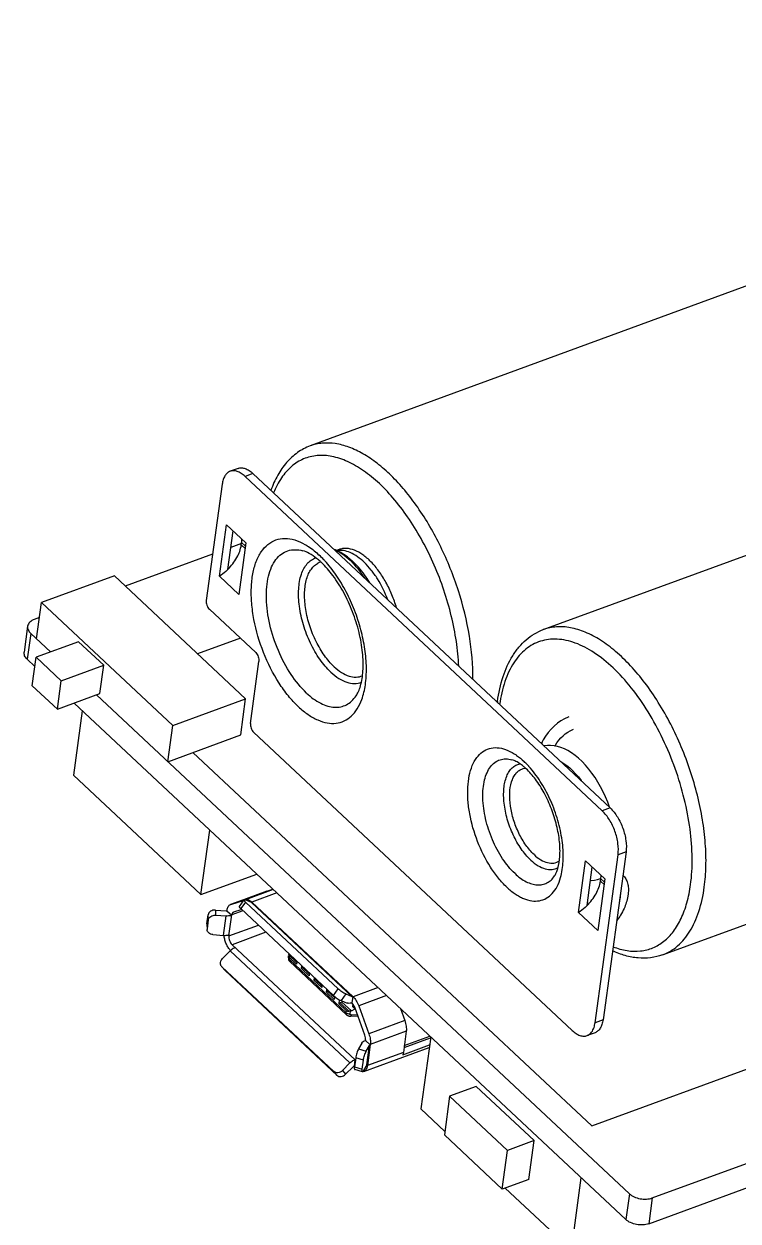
# Model space of a CAD drawing. Extents: x 0 to 297, y 0 to 210.
# Drawn here: x 214.77 to 229.93, y 12.75 to 38.14 of the extents above; entities that cross this region are included whole.
import ezdxf

# ---------------------------------------------------------------- set-up
doc = ezdxf.new("R2010")
doc.units = 0
doc.header["$LTSCALE"] = 16.335
doc.layers.get('0').update_dxf_attribs({"linetype": 'CONTINUOUS'})
doc.layers.add('02___PRT_ALL_AXES', color=7, linetype='CONTINUOUS')

msp = doc.modelspace()

# ---------------------------------------------------------------- linework, layer by layer
at = {"color": 7, "linetype": 'CONTINUOUS'}
for p, q in [((219.314, 28.715), (219.145, 28.653)), ((219.63, 28.605), (219.462, 28.544)), ((227.045, 21.448), (219.462, 28.544)), ((219.63, 28.605), (227.213, 21.51)), ((218.977, 28.379), (218.638, 25.913)), ((218.917, 26.425), (219.067, 27.521)), ((219.067, 27.521), (219.477, 27.138)), ((219.097, 26.572), (219.209, 27.388)), ((219.386, 27.123), (219.161, 27.04)), ((219.477, 27.138), (219.327, 26.042)), ((219.382, 27.092), (219.389, 27.143)), ((219.461, 27.019), (219.382, 27.092)), ((219.389, 27.143), (219.468, 27.07)), ((218.774, 26.898), (216.919, 26.218)), ((216.688, 26.435), (215.141, 25.867)), ((219.475, 23.827), (216.688, 26.435)), ((219.327, 26.042), (218.917, 26.425)), ((215.036, 25.1), (215.141, 25.867)), ((215.141, 25.867), (217.928, 23.259)), ((218.705, 25.727), (219.689, 24.806)), ((215.098, 25.55), (214.989, 25.51)), ((214.847, 25.366), (214.772, 24.818)), ((214.913, 25.215), (214.838, 24.667)), ((214.913, 25.215), (215.336, 24.82)), ((215.929, 25.037), (215.029, 24.707)), ((216.462, 24.539), (215.929, 25.037)), ((214.838, 24.667), (215.003, 24.513)), ((214.947, 24.104), (215.029, 24.707)), ((215.029, 24.707), (215.562, 24.209)), ((215.562, 24.209), (216.462, 24.539)), ((216.379, 23.936), (216.462, 24.539)), ((219.576, 23.304), (219.756, 24.62)), ((215.479, 23.606), (215.562, 24.209)), ((214.947, 24.104), (215.479, 23.606)), ((215.479, 23.606), (216.379, 23.936)), ((216.308, 23.91), (227.62, 13.326)), ((215.833, 23.736), (227.545, 12.778)), ((217.928, 23.259), (219.475, 23.827)), ((219.37, 23.059), (219.475, 23.827)), ((216.006, 23.574), (215.818, 22.204)), ((217.823, 22.492), (217.928, 23.259)), ((219.643, 23.118), (226.406, 16.79)), ((217.823, 22.492), (219.37, 23.059)), ((225.77, 22.916), (225.751, 22.878)), ((215.818, 22.204), (218.523, 19.673)), ((227.213, 21.51), (227.045, 21.448)), ((218.523, 19.673), (218.711, 21.043)), ((227.548, 20.579), (227.06, 17.016)), ((227.548, 20.579), (227.379, 20.517)), ((226.541, 19.292), (226.691, 20.388)), ((226.691, 20.388), (227.101, 20.004)), ((226.891, 16.954), (227.379, 20.517)), ((218.523, 19.673), (219.71, 20.108)), ((226.721, 19.438), (226.833, 20.255)), ((227.101, 20.004), (226.951, 18.908)), ((226.965, 20.001), (227.004, 20.017)), ((227.004, 20.017), (227.015, 20.024)), ((227.006, 19.959), (227.013, 20.009)), ((227.085, 19.885), (227.006, 19.959)), ((227.013, 20.009), (227.092, 19.936)), ((219.918, 19.741), (219.155, 19.462)), ((219.921, 19.742), (219.158, 19.463)), ((219.435, 19.563), (219.336, 19.423)), ((219.462, 19.561), (219.469, 19.564)), ((219.599, 19.506), (219.468, 19.559)), ((220.06, 19.781), (219.469, 19.564)), ((220.138, 19.708), (219.608, 19.513)), ((219.921, 19.742), (219.918, 19.741)), ((219.921, 19.742), (220.055, 19.786)), ((227.416, 19.575), (227.411, 19.58)), ((227.423, 19.626), (227.416, 19.575)), ((227.418, 19.63), (227.423, 19.626)), ((227.592, 19.688), (227.585, 19.637)), ((218.833, 19.344), (218.836, 19.236)), ((218.833, 19.344), (219.058, 19.327)), ((219.078, 19.329), (219.079, 19.338)), ((219.078, 19.329), (219.18, 19.234)), ((219.155, 19.462), (219.158, 19.463)), ((219.158, 19.463), (219.426, 19.55)), ((219.418, 19.329), (219.182, 19.243)), ((219.391, 19.354), (219.217, 19.298)), ((219.469, 19.515), (219.369, 19.375)), ((221.337, 17.534), (219.369, 19.375)), ((219.469, 19.515), (221.436, 17.674)), ((221.731, 17.512), (219.599, 19.506)), ((219.608, 19.513), (221.754, 17.505)), ((218.653, 19.053), (218.679, 19.245)), ((218.653, 19.053), (218.656, 18.945)), ((218.682, 19.137), (218.656, 18.945)), ((218.682, 19.137), (218.679, 19.245)), ((218.836, 19.236), (219.061, 19.219)), ((219.004, 18.808), (219.061, 19.219)), ((219.12, 18.795), (219.182, 19.243)), ((219.217, 19.298), (219.215, 19.297)), ((226.951, 18.908), (226.541, 19.292)), ((218.652, 19.039), (218.655, 18.945)), ((218.78, 18.825), (219.004, 18.808)), ((219.12, 18.795), (219.744, 19.024)), ((219.906, 18.873), (219.187, 18.609)), ((219.187, 18.609), (221.803, 16.161)), ((219.147, 18.477), (218.986, 18.317)), ((221.688, 16.1), (219.147, 18.477)), ((220.382, 18.333), (220.387, 18.374)), ((220.39, 18.394), (220.562, 18.233)), ((220.4, 18.344), (220.395, 18.303)), ((220.395, 18.303), (221.61, 17.166)), ((220.557, 18.198), (220.4, 18.344)), ((218.969, 18.141), (218.963, 18.148)), ((218.969, 18.141), (221.346, 15.917)), ((219.032, 18.069), (218.969, 18.141)), ((218.969, 18.141), (219.038, 18.063)), ((219.032, 18.069), (219.038, 18.063)), ((221.416, 15.838), (219.038, 18.063)), ((220.402, 18.263), (220.406, 18.259)), ((221.625, 17.118), (220.405, 18.259)), ((220.565, 18.256), (220.557, 18.198)), ((220.66, 18.102), (220.668, 18.16)), ((220.679, 18.124), (220.66, 18.102)), ((220.824, 17.948), (220.66, 18.102)), ((220.698, 18.131), (220.679, 18.124)), ((220.679, 18.124), (220.828, 17.984)), ((220.832, 18.007), (220.824, 17.948)), ((220.926, 17.852), (220.934, 17.911)), ((220.945, 17.875), (220.926, 17.852)), ((221.09, 17.699), (220.926, 17.852)), ((220.964, 17.882), (220.945, 17.875)), ((220.945, 17.875), (221.095, 17.735)), ((221.098, 17.757), (221.09, 17.699)), ((221.192, 17.603), (221.2, 17.661)), ((221.212, 17.626), (221.192, 17.603)), ((221.356, 17.45), (221.192, 17.603)), ((221.231, 17.633), (221.212, 17.626)), ((221.212, 17.626), (221.361, 17.486)), ((221.337, 17.534), (221.436, 17.674)), ((221.599, 17.565), (221.5, 17.424)), ((221.599, 17.565), (221.731, 17.512)), ((222.284, 17.7), (221.754, 17.505)), ((222.466, 17.53), (221.874, 17.313)), ((221.365, 17.51), (221.356, 17.45)), ((221.459, 17.354), (221.47, 17.438)), ((221.478, 17.376), (221.459, 17.354)), ((221.616, 17.207), (221.459, 17.354)), ((221.517, 17.391), (221.478, 17.376)), ((221.478, 17.376), (221.664, 17.202)), ((221.5, 17.424), (221.631, 17.371)), ((221.537, 17.409), (221.517, 17.391)), ((221.517, 17.391), (221.718, 17.203)), ((221.75, 17.345), (221.72, 17.373)), ((221.747, 17.512), (221.728, 17.375)), ((221.728, 17.375), (221.736, 17.368)), ((221.75, 17.352), (221.743, 17.295)), ((221.743, 17.295), (221.768, 17.271)), ((221.768, 17.271), (221.774, 17.316)), ((222.004, 16.689), (221.789, 17.283)), ((221.874, 17.313), (222.09, 16.72)), ((221.61, 17.166), (221.616, 17.207)), ((221.691, 17.201), (221.683, 17.143)), ((221.718, 17.203), (221.691, 17.201)), ((221.704, 17.092), (221.854, 17.103)), ((221.716, 17.119), (221.845, 17.128)), ((221.718, 17.203), (221.802, 17.248)), ((222.76, 17.254), (222.853, 16.999)), ((222.853, 16.999), (222.09, 16.72)), ((222.884, 16.773), (222.121, 16.493)), ((222.884, 16.773), (222.822, 16.325)), ((227.06, 17.016), (226.891, 16.954)), ((221.942, 16.523), (221.87, 16.397)), ((222.018, 16.589), (222.017, 16.58)), ((222.017, 16.58), (222.119, 16.484)), ((222.836, 16.426), (223.399, 16.632)), ((222.842, 16.468), (223.387, 16.668)), ((223.402, 16.654), (223.192, 15.126)), ((226.891, 16.743), (226.722, 16.681)), ((221.87, 16.397), (222.035, 16.349)), ((221.983, 15.922), (223.371, 16.431)), ((222.035, 16.349), (222.107, 16.474)), ((222.05, 16.063), (222.107, 16.474)), ((222.121, 16.493), (222.059, 16.045)), ((222.822, 16.325), (222.059, 16.045)), ((222.81, 16.275), (223.378, 16.483)), ((221.527, 15.939), (221.688, 16.1)), ((221.758, 16.021), (221.597, 15.86)), ((221.794, 16.17), (221.775, 16.033)), ((221.785, 16.024), (221.775, 16.033)), ((221.81, 16.21), (221.784, 16.018)), ((221.784, 16.018), (221.949, 15.969)), ((221.975, 16.161), (221.81, 16.21)), ((221.949, 15.969), (221.975, 16.161)), ((222.05, 16.063), (221.978, 15.938)), ((221.416, 15.838), (221.346, 15.917)), ((221.527, 15.939), (221.597, 15.86)), ((221.954, 15.913), (221.789, 15.962)), ((224.368, 15.603), (223.805, 15.396)), ((225.597, 14.452), (224.368, 15.603)), ((223.805, 15.396), (223.692, 14.574)), ((225.035, 14.246), (223.805, 15.396)), ((223.192, 15.126), (223.702, 14.648)), ((228.106, 13.237), (232.521, 14.857)), ((223.692, 14.574), (224.922, 13.424)), ((224.922, 13.424), (225.035, 14.246)), ((225.597, 14.452), (225.035, 14.246)), ((225.484, 13.63), (225.597, 14.452)), ((228.031, 12.689), (232.446, 14.309)), ((225.484, 13.63), (224.922, 13.424)), ((226.389, 12.134), (226.599, 13.663)), ((224.986, 13.447), (226.389, 12.134)), ((227.62, 13.326), (227.545, 12.778)), ((228.106, 13.237), (228.031, 12.689))]:
    msp.add_line(p, q, dxfattribs=at)
at = {"color": 5, "linetype": 'CONTINUOUS'}
for p, q in [((226.82, 14.767), (256.067, 25.495)), ((219.362, 25.112), (218.456, 24.78)), ((218.355, 22.687), (226.82, 14.767))]:
    msp.add_line(p, q, dxfattribs=at)
at = {"color": 7, "linetype": 'CONTINUOUS'}
for points in [[(226.336, 23.443), (226.318, 23.436), (226.239, 23.401), (226.163, 23.358), (226.091, 23.307), (226.022, 23.249), (225.958, 23.185), (225.897, 23.114), (225.842, 23.037), (225.791, 22.954), (225.77, 22.916)], [(226.039, 22.828), (226.041, 22.831), (226.08, 22.892), (226.121, 22.948), (226.165, 22.999), (226.211, 23.044), (226.26, 23.085), (226.311, 23.12), (226.364, 23.15), (226.419, 23.175), (226.432, 23.18)], [(227.2, 21.526), (227.159, 21.636), (227.114, 21.745), (227.064, 21.852), (227.01, 21.956), (226.952, 22.057), (226.89, 22.155), (226.826, 22.248), (226.758, 22.336), (226.687, 22.419), (226.614, 22.495), (226.54, 22.565), (226.466, 22.626), (226.391, 22.68), (226.316, 22.727), (226.241, 22.765), (226.167, 22.795), (226.093, 22.818), (226.02, 22.832), (225.948, 22.839), (225.879, 22.837), (225.812, 22.827), (225.807, 22.826)], [(226.161, 22.495), (226.17, 22.49), (226.231, 22.454), (226.292, 22.41), (226.353, 22.359), (226.415, 22.302), (226.476, 22.238), (226.536, 22.168), (226.594, 22.093), (226.602, 22.082)], [(226.795, 19.975), (226.808, 19.974), (226.876, 19.979), (226.942, 19.993), (226.965, 20.001)], [(220.382, 18.333), (220.381, 18.324), (220.381, 18.314), (220.382, 18.304), (220.384, 18.295), (220.387, 18.286), (220.391, 18.278), (220.396, 18.27), (220.402, 18.263)], [(221.625, 17.118), (221.627, 17.116), (221.636, 17.11), (221.646, 17.104), (221.657, 17.099), (221.668, 17.095), (221.68, 17.093), (221.693, 17.092), (221.704, 17.092)]]:
    msp.add_lwpolyline(points, dxfattribs=at)
for centre, radius, start, end in [((221.168, 26.395), 0.347, 106.1826, 119.361), ((219.519, 25.256), 2.218, 43.2423, 46.8385), ((219.405, 25.148), 2.376, 42.5417, 43.2608), ((220.754, 25.672), 1.46, 49.526, 52.0613), ((220.564, 25.566), 1.647, 44.7502, 46.8882), ((220.682, 25.588), 1.57, 46.8869, 49.524), ((220.468, 25.471), 1.782, 42.7256, 44.7523), ((228.307, 23.293), 3.519, 172.1942, 172.515), ((224.723, 21.617), 1.011, 51.6839, 54.2859), ((224.007, 21.042), 2.003, 42.3362, 42.5613), ((222.988, 20.353), 3.239, 22.8734, 24.5463), ((219.495, 19.482), 0.0853, 100.7955, 107.9781), ((219.605, 19.52), 0.0148, 248.0275, 254.2023), ((218.739, 19.041), 0.0871, 172.2035, 181.5857), ((218.742, 18.933), 0.0871, 172.2035, 181.5858), ((219.03, 19.143), 0.336, 265.7135, 267.7478), ((219.047, 19.032), 0.223, 286.9782, 290.118), ((219.428, 18.745), 0.377, 220.4532, 223.5088), ((219.393, 18.231), 0.348, 133.1012, 134.9319), ((219.031, 18.207), 0.0905, 214.3383, 221.2842), ((221.656, 17.572), 0.209, 286.6797, 290.1672), ((221.794, 15.985), 0.051, 122.161, 124.8561)]:
    msp.add_arc(centre, radius, start, end, dxfattribs=at)
for centre, major_axis, ratio, start_param, end_param in [((220.464, 18.42), (0.062, 0.077), 0.56693, 2.303941, 3.09934), ((221.679, 17.283), (0.062, 0.077), 0.56693, -3.183846, -2.388447), ((221.829, 17.328), (0.0644, 0.0539), 0.665981, -3.06006, -2.528066)]:
    msp.add_ellipse(centre, major_axis=major_axis, ratio=ratio, start_param=start_param, end_param=end_param, dxfattribs=at)
for points, knots in [([(224.297, 24.239), (224.3, 24.546), (224.243, 25.184), (224.01, 26.132), (223.641, 27.052), (223.235, 27.756), (222.862, 28.247), (222.575, 28.561), (222.278, 28.822), (221.978, 29.027), (221.679, 29.17), (221.386, 29.249), (221.104, 29.261), (220.926, 29.222), (220.844, 29.191)], [0, 0, 0, 0, 0.137762, 0.285806, 0.436241, 0.580845, 0.64865, 0.712376, 0.771456, 0.825578, 0.874764, 0.919474, 0.960702, 1, 1, 1, 1]), ([(220.844, 29.191), (220.749, 29.156), (220.565, 29.059), (220.331, 28.844), (220.142, 28.569), (220.05, 28.36), (220.01, 28.25)], [0, 0, 0, 0, 0.234151, 0.474792, 0.728338, 1, 1, 1, 1]), ([(223.998, 24.518), (223.99, 24.694), (223.954, 25.052), (223.847, 25.591), (223.69, 26.132), (223.486, 26.662), (223.241, 27.165), (222.962, 27.628), (222.656, 28.04), (222.33, 28.389), (221.994, 28.667), (221.654, 28.866), (221.32, 28.98), (220.997, 29.003), (220.697, 28.93), (220.434, 28.763), (220.218, 28.511), (220.114, 28.306), (220.069, 28.195)], [0, 0, 0, 0, 0.074409, 0.152356, 0.232368, 0.312878, 0.392291, 0.469067, 0.541805, 0.609333, 0.670821, 0.725932, 0.775016, 0.819337, 0.861177, 0.903496, 0.949116, 1, 1, 1, 1]), ([(219.314, 28.715), (219.337, 28.723), (219.389, 28.731), (219.47, 28.714), (219.553, 28.671), (219.605, 28.629), (219.63, 28.605)], [0, 0, 0, 0, 0.208487, 0.43731, 0.699778, 1, 1, 1, 1]), ([(219.145, 28.653), (219.123, 28.645), (219.08, 28.618), (219.03, 28.556), (218.994, 28.474), (218.981, 28.412), (218.977, 28.379)], [0, 0, 0, 0, 0.210136, 0.439598, 0.701422, 1, 1, 1, 1]), ([(219.462, 28.544), (219.436, 28.567), (219.384, 28.609), (219.302, 28.652), (219.22, 28.669), (219.168, 28.661), (219.145, 28.653)], [0, 0, 0, 0, 0.300222, 0.56269, 0.791513, 1, 1, 1, 1]), ([(219.389, 27.143), (219.39, 27.149), (219.393, 27.173), (219.394, 27.198), (219.394, 27.216)], [0, 0, 0, 0, 0.256603, 1, 1, 1, 1]), ([(220.596, 23.659), (220.52, 23.73), (220.373, 23.89), (220.105, 24.263), (219.834, 24.801), (219.662, 25.382), (219.598, 25.848), (219.589, 26.174), (219.619, 26.471), (219.687, 26.73), (219.793, 26.945), (219.936, 27.107), (220.112, 27.208), (220.313, 27.24), (220.527, 27.203), (220.664, 27.141), (220.733, 27.102)], [0, 0, 0, 0, 0.067402, 0.140368, 0.296759, 0.455224, 0.530656, 0.601271, 0.665798, 0.723483, 0.774341, 0.819465, 0.861273, 0.90321, 0.948679, 1, 1, 1, 1]), ([(219.097, 26.572), (219.172, 26.647), (219.296, 26.807), (219.369, 26.999), (219.382, 27.092)], [0, 0, 0, 0, 0.52988, 1, 1, 1, 1]), ([(220.769, 23.948), (220.644, 24.065), (220.414, 24.35), (220.153, 24.846), (219.974, 25.391), (219.909, 25.853), (219.918, 26.197), (219.953, 26.424), (220.017, 26.62), (220.108, 26.78), (220.226, 26.901), (220.368, 26.975), (220.527, 26.999), (220.635, 26.982), (220.688, 26.967)], [0, 0, 0, 0, 0.137699, 0.291207, 0.448477, 0.596652, 0.663901, 0.725186, 0.780073, 0.82882, 0.872626, 0.913759, 0.955245, 1, 1, 1, 1]), ([(220.982, 26.805), (220.932, 26.844), (220.839, 26.908), (220.735, 26.954), (220.688, 26.967)], [0, 0, 0, 0, 0.56467, 1, 1, 1, 1]), ([(220.733, 27.102), (220.759, 27.087), (220.867, 27.021), (220.966, 26.94), (221.036, 26.874)], [0, 0, 0, 0, 0.235085, 1, 1, 1, 1]), ([(221.652, 26.824), (221.628, 26.842), (221.535, 26.91), (221.431, 26.966), (221.351, 26.996)], [0, 0, 0, 0, 0.257054, 1, 1, 1, 1]), ([(221.353, 26.994), (221.412, 26.97), (221.531, 26.904), (221.637, 26.817), (221.69, 26.768)], [0, 0, 0, 0, 0.470011, 1, 1, 1, 1]), ([(222.494, 25.927), (222.434, 26.08), (222.327, 26.3), (222.146, 26.557), (222.004, 26.717), (221.855, 26.842), (221.705, 26.93), (221.557, 26.977), (221.459, 26.978), (221.414, 26.97)], [0, 0, 0, 0, 0.309935, 0.455141, 0.589641, 0.711323, 0.819296, 0.914434, 1, 1, 1, 1]), ([(221.284, 24.392), (221.196, 24.474), (221.034, 24.669), (220.839, 25.009), (220.692, 25.388), (220.606, 25.776), (220.587, 26.14), (220.631, 26.415), (220.707, 26.592), (220.777, 26.696), (220.863, 26.774), (220.93, 26.808), (220.964, 26.819)], [0, 0, 0, 0, 0.13075, 0.275888, 0.426874, 0.57419, 0.708921, 0.824469, 0.874373, 0.919399, 0.960671, 1, 1, 1, 1]), ([(221.353, 24.508), (221.277, 24.579), (221.134, 24.748), (220.961, 25.042), (220.828, 25.372), (220.744, 25.712), (220.716, 26.037), (220.742, 26.286), (220.796, 26.455), (220.849, 26.558), (220.916, 26.641), (220.97, 26.682), (220.998, 26.697)], [0, 0, 0, 0, 0.128183, 0.27021, 0.418501, 0.564513, 0.700043, 0.818595, 0.870509, 0.917516, 0.960264, 1, 1, 1, 1]), ([(221.078, 26.722), (221.07, 26.729), (221.039, 26.758), (221.007, 26.785), (220.982, 26.805)], [0, 0, 0, 0, 0.258973, 1, 1, 1, 1]), ([(221.818, 23.887), (221.837, 23.916), (221.874, 23.985), (221.936, 24.159), (221.977, 24.439), (221.965, 24.822), (221.889, 25.244), (221.754, 25.672), (221.568, 26.078), (221.345, 26.433), (221.17, 26.636), (221.078, 26.722)], [0, 0, 0, 0, 0.033788, 0.075226, 0.179288, 0.305527, 0.446403, 0.594141, 0.740869, 0.878735, 1, 1, 1, 1]), ([(221.939, 23.812), (221.976, 23.912), (222.027, 24.135), (222.047, 24.495), (222.013, 24.888), (221.927, 25.297), (221.794, 25.706), (221.618, 26.095), (221.407, 26.448), (221.242, 26.659), (221.155, 26.754)], [0, 0, 0, 0, 0.100748, 0.214978, 0.340479, 0.473814, 0.610826, 0.747052, 0.878093, 1, 1, 1, 1]), ([(222.112, 26.283), (222.087, 26.326), (221.983, 26.488), (221.859, 26.638), (221.755, 26.735)], [0, 0, 0, 0, 0.260721, 1, 1, 1, 1]), ([(222.005, 26.384), (221.987, 26.411), (221.917, 26.514), (221.84, 26.612), (221.777, 26.68)], [0, 0, 0, 0, 0.259757, 1, 1, 1, 1]), ([(219.097, 26.572), (219.083, 26.558), (219.027, 26.504), (218.965, 26.457), (218.917, 26.425)], [0, 0, 0, 0, 0.254125, 1, 1, 1, 1]), ([(218.638, 25.913), (218.636, 25.897), (218.637, 25.863), (218.65, 25.812), (218.673, 25.765), (218.694, 25.738), (218.705, 25.727)], [0, 0, 0, 0, 0.234458, 0.498208, 0.762925, 1, 1, 1, 1]), ([(214.989, 25.51), (214.953, 25.497), (214.889, 25.463), (214.852, 25.397), (214.847, 25.366)], [0, 0, 0, 0, 0.549404, 1, 1, 1, 1]), ([(214.847, 25.366), (214.844, 25.34), (214.854, 25.281), (214.891, 25.236), (214.913, 25.215)], [0, 0, 0, 0, 0.461632, 1, 1, 1, 1]), ([(224.821, 23.771), (224.845, 23.949), (224.918, 24.286), (225.088, 24.672), (225.27, 24.925), (225.424, 25.083), (225.598, 25.209), (225.727, 25.27), (225.792, 25.294)], [0, 0, 0, 0, 0.285267, 0.54189, 0.661539, 0.77685, 0.889066, 1, 1, 1, 1]), ([(229.21, 19.83), (229.23, 19.978), (229.253, 20.288), (229.238, 20.767), (229.177, 21.27), (229.032, 21.962), (228.749, 22.81), (228.345, 23.6), (227.961, 24.161), (227.658, 24.525), (227.343, 24.831), (227.02, 25.073), (226.697, 25.246), (226.38, 25.345), (226.074, 25.367), (225.881, 25.326), (225.792, 25.294)], [0, 0, 0, 0, 0.062168, 0.128945, 0.199494, 0.272828, 0.423176, 0.570605, 0.640409, 0.706235, 0.767313, 0.82315, 0.873624, 0.91912, 0.96067, 1, 1, 1, 1]), ([(228.918, 19.883), (228.944, 20.07), (228.964, 20.465), (228.917, 21.076), (228.794, 21.713), (228.6, 22.353), (228.343, 22.972), (228.032, 23.547), (227.679, 24.056), (227.296, 24.481), (226.897, 24.806), (226.494, 25.02), (226.156, 25.099), (225.904, 25.091), (225.729, 25.052), (225.566, 24.982), (225.361, 24.843), (225.19, 24.643), (225.058, 24.402), (224.942, 24.112), (224.888, 23.873), (224.864, 23.708)], [0, 0, 0, 0, 0.06699, 0.1401, 0.217642, 0.297573, 0.377678, 0.455734, 0.52966, 0.597697, 0.658616, 0.712002, 0.758651, 0.78022, 0.80115, 0.821967, 0.843208, 0.888696, 0.913774, 0.94065, 1, 1, 1, 1]), ([(214.838, 24.667), (214.816, 24.688), (214.779, 24.733), (214.769, 24.792), (214.772, 24.818)], [0, 0, 0, 0, 0.538368, 1, 1, 1, 1]), ([(219.689, 24.806), (219.701, 24.795), (219.722, 24.768), (219.744, 24.72), (219.757, 24.67), (219.758, 24.636), (219.756, 24.62)], [0, 0, 0, 0, 0.237075, 0.501792, 0.765542, 1, 1, 1, 1]), ([(221.284, 24.392), (221.336, 24.343), (221.442, 24.258), (221.613, 24.172), (221.78, 24.14), (221.886, 24.159), (221.933, 24.178)], [0, 0, 0, 0, 0.301225, 0.563334, 0.79147, 1, 1, 1, 1]), ([(221.353, 24.508), (221.402, 24.462), (221.5, 24.383), (221.659, 24.304), (221.815, 24.277), (221.913, 24.298), (221.955, 24.316)], [0, 0, 0, 0, 0.301858, 0.563771, 0.791344, 1, 1, 1, 1]), ([(220.769, 23.948), (220.859, 23.864), (221.001, 23.755), (221.21, 23.669), (221.355, 23.641), (221.492, 23.65), (221.619, 23.695), (221.731, 23.776), (221.791, 23.848), (221.818, 23.887)], [0, 0, 0, 0, 0.303723, 0.434767, 0.553715, 0.664214, 0.77154, 0.881684, 1, 1, 1, 1]), ([(220.596, 23.659), (220.66, 23.599), (220.788, 23.493), (220.994, 23.374), (221.196, 23.308), (221.391, 23.298), (221.571, 23.348), (221.727, 23.456), (221.854, 23.615), (221.914, 23.743), (221.939, 23.812)], [0, 0, 0, 0, 0.156858, 0.297076, 0.421672, 0.534153, 0.64078, 0.749495, 0.867611, 1, 1, 1, 1]), ([(219.576, 23.304), (219.574, 23.289), (219.575, 23.254), (219.588, 23.204), (219.61, 23.157), (219.631, 23.129), (219.643, 23.118)], [0, 0, 0, 0, 0.234458, 0.498208, 0.762925, 1, 1, 1, 1]), ([(225.77, 22.916), (225.764, 22.905), (225.761, 22.888), (225.762, 22.871), (225.763, 22.867)], [0, 0, 0, 0, 0.740947, 1, 1, 1, 1]), ([(225.019, 19.829), (224.955, 19.889), (224.831, 20.024), (224.607, 20.338), (224.38, 20.792), (224.239, 21.281), (224.189, 21.672), (224.185, 21.944), (224.214, 22.19), (224.276, 22.404), (224.369, 22.578), (224.494, 22.707), (224.646, 22.782), (224.818, 22.798), (225, 22.757), (225.115, 22.697), (225.173, 22.661)], [0, 0, 0, 0, 0.067549, 0.14073, 0.297543, 0.456036, 0.531214, 0.601359, 0.665207, 0.722064, 0.772069, 0.81654, 0.858173, 0.900599, 0.947172, 1, 1, 1, 1]), ([(225.173, 22.661), (225.191, 22.65), (225.266, 22.6), (225.335, 22.543), (225.385, 22.496)], [0, 0, 0, 0, 0.237669, 1, 1, 1, 1]), ([(225.192, 20.118), (225.092, 20.212), (224.909, 20.44), (224.699, 20.836), (224.557, 21.272), (224.504, 21.642), (224.511, 21.918), (224.54, 22.099), (224.591, 22.256), (224.664, 22.384), (224.758, 22.481), (224.872, 22.54), (224.999, 22.559), (225.085, 22.545), (225.128, 22.533)], [0, 0, 0, 0, 0.137699, 0.291207, 0.448477, 0.596653, 0.663901, 0.725187, 0.780073, 0.82882, 0.872625, 0.913759, 0.955245, 1, 1, 1, 1]), ([(225.525, 20.406), (225.45, 20.476), (225.31, 20.646), (225.144, 20.94), (225.021, 21.268), (224.953, 21.601), (224.944, 21.91), (224.99, 22.14), (225.063, 22.284), (225.129, 22.365), (225.208, 22.422), (225.268, 22.442), (225.299, 22.448)], [0, 0, 0, 0, 0.13241, 0.27955, 0.432202, 0.580173, 0.714088, 0.827389, 0.875936, 0.91977, 0.960394, 1, 1, 1, 1]), ([(225.314, 22.437), (225.281, 22.461), (225.222, 22.498), (225.157, 22.525), (225.128, 22.533)], [0, 0, 0, 0, 0.56946, 1, 1, 1, 1]), ([(225.336, 22.337), (225.354, 22.345), (225.38, 22.352), (225.406, 22.356), (225.413, 22.356)], [0, 0, 0, 0, 0.747199, 1, 1, 1, 1]), ([(225.427, 22.344), (225.42, 22.35), (225.396, 22.373), (225.37, 22.394), (225.35, 22.41)], [0, 0, 0, 0, 0.26003, 1, 1, 1, 1]), ([(225.483, 22.397), (225.475, 22.406), (225.443, 22.44), (225.41, 22.473), (225.385, 22.496)], [0, 0, 0, 0, 0.255084, 1, 1, 1, 1]), ([(225.933, 21.699), (225.874, 21.829), (225.743, 22.072), (225.577, 22.293), (225.488, 22.391)], [0, 0, 0, 0, 0.519571, 1, 1, 1, 1]), ([(225.595, 20.521), (225.53, 20.582), (225.41, 20.726), (225.265, 20.976), (225.155, 21.256), (225.088, 21.543), (225.071, 21.815), (225.1, 22.021), (225.152, 22.156), (225.202, 22.237), (225.263, 22.299), (225.311, 22.327), (225.336, 22.337)], [0, 0, 0, 0, 0.129864, 0.273927, 0.423995, 0.570896, 0.70596, 0.822605, 0.873215, 0.91891, 0.960636, 1, 1, 1, 1]), ([(226.031, 20.07), (226.046, 20.091), (226.073, 20.142), (226.121, 20.278), (226.153, 20.5), (226.143, 20.807), (226.082, 21.149), (225.972, 21.496), (225.821, 21.825), (225.641, 22.112), (225.5, 22.275), (225.427, 22.344)], [0, 0, 0, 0, 0.03092, 0.070469, 0.173102, 0.299761, 0.441978, 0.59141, 0.739766, 0.878758, 1, 1, 1, 1]), ([(226.198, 20.769), (226.182, 20.912), (226.124, 21.199), (226.029, 21.475), (225.971, 21.612)], [0, 0, 0, 0, 0.491837, 1, 1, 1, 1]), ([(227.379, 20.517), (227.39, 20.596), (227.385, 20.767), (227.321, 21.02), (227.209, 21.256), (227.103, 21.393), (227.045, 21.448)], [0, 0, 0, 0, 0.234477, 0.498208, 0.762906, 1, 1, 1, 1]), ([(227.213, 21.51), (227.272, 21.455), (227.377, 21.318), (227.489, 21.082), (227.553, 20.829), (227.559, 20.657), (227.548, 20.579)], [0, 0, 0, 0, 0.237094, 0.501792, 0.765523, 1, 1, 1, 1]), ([(226.158, 20.033), (226.19, 20.143), (226.225, 20.391), (226.214, 20.639), (226.198, 20.769)], [0, 0, 0, 0, 0.466502, 1, 1, 1, 1]), ([(225.525, 20.406), (225.573, 20.361), (225.668, 20.285), (225.824, 20.212), (225.975, 20.194), (226.068, 20.223), (226.107, 20.245)], [0, 0, 0, 0, 0.303767, 0.56473, 0.79034, 1, 1, 1, 1]), ([(225.595, 20.521), (225.639, 20.48), (225.728, 20.409), (225.873, 20.344), (226.015, 20.332), (226.099, 20.365), (226.134, 20.389)], [0, 0, 0, 0, 0.304847, 0.564854, 0.789031, 1, 1, 1, 1]), ([(225.192, 20.118), (225.264, 20.051), (225.378, 19.964), (225.545, 19.895), (225.661, 19.873), (225.771, 19.88), (225.873, 19.916), (225.962, 19.98), (226.01, 20.038), (226.031, 20.07)], [0, 0, 0, 0, 0.303725, 0.434766, 0.553715, 0.664213, 0.771539, 0.881684, 1, 1, 1, 1]), ([(227.013, 20.009), (227.014, 20.016), (227.017, 20.04), (227.018, 20.064), (227.018, 20.082)], [0, 0, 0, 0, 0.256603, 1, 1, 1, 1]), ([(227.482, 20.084), (227.506, 20.062), (227.547, 20.01), (227.586, 19.914), (227.602, 19.804), (227.597, 19.727), (227.592, 19.688)], [0, 0, 0, 0, 0.224724, 0.461105, 0.717939, 1, 1, 1, 1]), ([(225.019, 19.829), (225.075, 19.777), (225.161, 19.707), (225.284, 19.631), (225.399, 19.575), (225.541, 19.533), (225.71, 19.533), (225.863, 19.589), (225.993, 19.696), (226.094, 19.848), (226.14, 19.968), (226.158, 20.033)], [0, 0, 0, 0, 0.155328, 0.226551, 0.293491, 0.415447, 0.525588, 0.631213, 0.741078, 0.862562, 1, 1, 1, 1]), ([(226.721, 19.438), (226.796, 19.513), (226.92, 19.674), (226.993, 19.866), (227.006, 19.959)], [0, 0, 0, 0, 0.52988, 1, 1, 1, 1]), ([(227.273, 18.567), (227.369, 18.53), (227.561, 18.474), (227.852, 18.463), (228.124, 18.53), (228.365, 18.675), (228.569, 18.892), (228.732, 19.172), (228.852, 19.508), (228.9, 19.754), (228.918, 19.883)], [0, 0, 0, 0, 0.124422, 0.238224, 0.346539, 0.455781, 0.57214, 0.700196, 0.842581, 1, 1, 1, 1]), ([(228.323, 18.393), (228.381, 18.415), (228.494, 18.469), (228.705, 18.622), (228.879, 18.838), (229.014, 19.095), (229.132, 19.404), (229.186, 19.656), (229.21, 19.83)], [0, 0, 0, 0, 0.104063, 0.210715, 0.439933, 0.566347, 0.701703, 1, 1, 1, 1]), ([(219.469, 19.515), (219.463, 19.521), (219.453, 19.53), (219.443, 19.543), (219.437, 19.551), (219.435, 19.557), (219.434, 19.561), (219.435, 19.563)], [0, 0, 0, 0, 0.3875, 0.686537, 0.799316, 0.88738, 1, 1, 1, 1]), ([(219.435, 19.563), (219.438, 19.566), (219.446, 19.566), (219.457, 19.563), (219.464, 19.561), (219.468, 19.559)], [0, 0, 0, 0, 0.326032, 0.61856, 1, 1, 1, 1]), ([(219.479, 19.566), (219.481, 19.567), (219.488, 19.568), (219.495, 19.568), (219.501, 19.568)], [0, 0, 0, 0, 0.245867, 1, 1, 1, 1]), ([(219.501, 19.568), (219.507, 19.567), (219.532, 19.564), (219.555, 19.553), (219.572, 19.542)], [0, 0, 0, 0, 0.227159, 1, 1, 1, 1]), ([(227.585, 19.637), (227.572, 19.547), (227.512, 19.359), (227.409, 19.193), (227.347, 19.111)], [0, 0, 0, 0, 0.47125, 1, 1, 1, 1]), ([(227.416, 19.575), (227.415, 19.569), (227.411, 19.542), (227.405, 19.516), (227.4, 19.496)], [0, 0, 0, 0, 0.243464, 1, 1, 1, 1]), ([(227.428, 19.701), (227.428, 19.695), (227.428, 19.67), (227.426, 19.645), (227.423, 19.626)], [0, 0, 0, 0, 0.243265, 1, 1, 1, 1]), ([(218.833, 19.344), (218.815, 19.345), (218.779, 19.342), (218.73, 19.322), (218.694, 19.289), (218.681, 19.259), (218.679, 19.245)], [0, 0, 0, 0, 0.273292, 0.536249, 0.778277, 1, 1, 1, 1]), ([(219.058, 19.327), (219.06, 19.327), (219.066, 19.327), (219.073, 19.328), (219.078, 19.329)], [0, 0, 0, 0, 0.263423, 1, 1, 1, 1]), ([(219.079, 19.338), (219.081, 19.353), (219.087, 19.381), (219.103, 19.418), (219.126, 19.446), (219.145, 19.458), (219.155, 19.462)], [0, 0, 0, 0, 0.29866, 0.560337, 0.789848, 1, 1, 1, 1]), ([(219.336, 19.423), (219.335, 19.421), (219.335, 19.416), (219.338, 19.411), (219.343, 19.402), (219.354, 19.39), (219.364, 19.38), (219.369, 19.375)], [0, 0, 0, 0, 0.11262, 0.200684, 0.313463, 0.6125, 1, 1, 1, 1]), ([(219.572, 19.542), (219.575, 19.54), (219.588, 19.531), (219.6, 19.522), (219.608, 19.513)], [0, 0, 0, 0, 0.238719, 1, 1, 1, 1]), ([(219.615, 19.507), (219.614, 19.506), (219.61, 19.505), (219.604, 19.504), (219.601, 19.505)], [0, 0, 0, 0, 0.279855, 1, 1, 1, 1]), ([(226.721, 19.438), (226.707, 19.424), (226.651, 19.371), (226.589, 19.323), (226.541, 19.292)], [0, 0, 0, 0, 0.254125, 1, 1, 1, 1]), ([(218.682, 19.137), (218.684, 19.151), (218.696, 19.181), (218.733, 19.214), (218.782, 19.234), (218.818, 19.237), (218.836, 19.236)], [0, 0, 0, 0, 0.221723, 0.463751, 0.726708, 1, 1, 1, 1]), ([(219.18, 19.234), (219.171, 19.23), (219.133, 19.219), (219.092, 19.217), (219.061, 19.219)], [0, 0, 0, 0, 0.234728, 1, 1, 1, 1]), ([(219.215, 19.297), (219.211, 19.296), (219.202, 19.29), (219.192, 19.278), (219.185, 19.262), (219.182, 19.249), (219.182, 19.243)], [0, 0, 0, 0, 0.210126, 0.439672, 0.701466, 1, 1, 1, 1]), ([(218.78, 18.825), (218.764, 18.826), (218.732, 18.833), (218.691, 18.856), (218.663, 18.89), (218.655, 18.917), (218.655, 18.931)], [0, 0, 0, 0, 0.276816, 0.537083, 0.776145, 1, 1, 1, 1]), ([(219.016, 18.807), (219.025, 18.807), (219.057, 18.807), (219.09, 18.812), (219.112, 18.819)], [0, 0, 0, 0, 0.260802, 1, 1, 1, 1]), ([(219.141, 18.501), (219.124, 18.521), (219.092, 18.566), (219.055, 18.642), (219.028, 18.724), (219.019, 18.78), (219.016, 18.807)], [0, 0, 0, 0, 0.237966, 0.493253, 0.752056, 1, 1, 1, 1]), ([(219.12, 18.795), (219.118, 18.779), (219.119, 18.745), (219.132, 18.695), (219.154, 18.647), (219.175, 18.62), (219.187, 18.609)], [0, 0, 0, 0, 0.23448, 0.498207, 0.762903, 1, 1, 1, 1]), ([(219.253, 18.547), (219.244, 18.544), (219.209, 18.529), (219.177, 18.505), (219.155, 18.485)], [0, 0, 0, 0, 0.234763, 1, 1, 1, 1]), ([(218.956, 18.156), (218.949, 18.167), (218.938, 18.194), (218.939, 18.237), (218.956, 18.28), (218.975, 18.306), (218.986, 18.317)], [0, 0, 0, 0, 0.225663, 0.466928, 0.726829, 1, 1, 1, 1]), ([(220.382, 18.333), (220.381, 18.328), (220.383, 18.316), (220.39, 18.307), (220.395, 18.303)], [0, 0, 0, 0, 0.472119, 1, 1, 1, 1]), ([(220.39, 18.394), (220.391, 18.397), (220.393, 18.401), (220.395, 18.404), (220.396, 18.405)], [0, 0, 0, 0, 0.740856, 1, 1, 1, 1]), ([(220.405, 18.259), (220.4, 18.264), (220.393, 18.279), (220.394, 18.295), (220.395, 18.303)], [0, 0, 0, 0, 0.442968, 1, 1, 1, 1]), ([(228.323, 18.393), (228.242, 18.364), (228.07, 18.322), (227.801, 18.319), (227.526, 18.371), (227.348, 18.438), (227.26, 18.478)], [0, 0, 0, 0, 0.238172, 0.480786, 0.733445, 1, 1, 1, 1]), ([(221.337, 17.534), (221.349, 17.522), (221.375, 17.5), (221.417, 17.47), (221.459, 17.444), (221.487, 17.429), (221.5, 17.424)], [0, 0, 0, 0, 0.249835, 0.52648, 0.789294, 1, 1, 1, 1]), ([(221.599, 17.565), (221.586, 17.57), (221.559, 17.584), (221.517, 17.61), (221.475, 17.641), (221.448, 17.663), (221.436, 17.674)], [0, 0, 0, 0, 0.210706, 0.47352, 0.750165, 1, 1, 1, 1]), ([(221.716, 17.371), (221.701, 17.367), (221.673, 17.362), (221.644, 17.366), (221.631, 17.371)], [0, 0, 0, 0, 0.537619, 1, 1, 1, 1]), ([(221.731, 17.512), (221.732, 17.511), (221.737, 17.51), (221.743, 17.511), (221.747, 17.512)], [0, 0, 0, 0, 0.221631, 1, 1, 1, 1]), ([(221.789, 17.283), (221.783, 17.3), (221.768, 17.33), (221.747, 17.357), (221.736, 17.368)], [0, 0, 0, 0, 0.527554, 1, 1, 1, 1]), ([(221.754, 17.505), (221.781, 17.481), (221.828, 17.42), (221.86, 17.351), (221.874, 17.313)], [0, 0, 0, 0, 0.47245, 1, 1, 1, 1]), ([(221.61, 17.166), (221.609, 17.157), (221.609, 17.139), (221.619, 17.124), (221.624, 17.119)], [0, 0, 0, 0, 0.524543, 1, 1, 1, 1]), ([(221.61, 17.166), (221.619, 17.158), (221.643, 17.145), (221.67, 17.142), (221.683, 17.143)], [0, 0, 0, 0, 0.47592, 1, 1, 1, 1]), ([(221.691, 17.201), (221.689, 17.201), (221.68, 17.2), (221.671, 17.201), (221.664, 17.202)], [0, 0, 0, 0, 0.246342, 1, 1, 1, 1]), ([(221.716, 17.119), (221.711, 17.118), (221.703, 17.119), (221.691, 17.124), (221.684, 17.133), (221.683, 17.14), (221.683, 17.143)], [0, 0, 0, 0, 0.291996, 0.550494, 0.778251, 1, 1, 1, 1]), ([(221.716, 17.119), (221.715, 17.115), (221.714, 17.109), (221.712, 17.1), (221.707, 17.092), (221.704, 17.092)], [0, 0, 0, 0, 0.346389, 0.640998, 1, 1, 1, 1]), ([(222.853, 16.999), (222.867, 16.961), (222.886, 16.886), (222.888, 16.808), (222.884, 16.773)], [0, 0, 0, 0, 0.529406, 1, 1, 1, 1]), ([(226.406, 16.79), (226.432, 16.766), (226.483, 16.724), (226.566, 16.682), (226.647, 16.665), (226.699, 16.672), (226.722, 16.681)], [0, 0, 0, 0, 0.300222, 0.56269, 0.791513, 1, 1, 1, 1]), ([(226.722, 16.681), (226.752, 16.692), (226.809, 16.732), (226.844, 16.792), (226.858, 16.826)], [0, 0, 0, 0, 0.464983, 1, 1, 1, 1]), ([(226.858, 16.826), (226.862, 16.835), (226.877, 16.877), (226.886, 16.921), (226.891, 16.954)], [0, 0, 0, 0, 0.234305, 1, 1, 1, 1]), ([(227.06, 17.016), (227.055, 16.983), (227.042, 16.921), (227.006, 16.839), (226.956, 16.777), (226.913, 16.751), (226.891, 16.743)], [0, 0, 0, 0, 0.298578, 0.560402, 0.789864, 1, 1, 1, 1]), ([(221.942, 16.523), (221.949, 16.536), (221.972, 16.559), (222.001, 16.574), (222.017, 16.58)], [0, 0, 0, 0, 0.461768, 1, 1, 1, 1]), ([(222.018, 16.589), (222.02, 16.604), (222.019, 16.639), (222.011, 16.672), (222.004, 16.689)], [0, 0, 0, 0, 0.470596, 1, 1, 1, 1]), ([(222.09, 16.72), (222.104, 16.681), (222.123, 16.606), (222.125, 16.528), (222.121, 16.493)], [0, 0, 0, 0, 0.529401, 1, 1, 1, 1]), ([(221.87, 16.397), (221.863, 16.385), (221.85, 16.356), (221.833, 16.31), (221.819, 16.26), (221.812, 16.226), (221.81, 16.21)], [0, 0, 0, 0, 0.214076, 0.477954, 0.753352, 1, 1, 1, 1]), ([(221.975, 16.161), (221.977, 16.177), (221.984, 16.211), (221.998, 16.261), (222.014, 16.308), (222.028, 16.336), (222.035, 16.349)], [0, 0, 0, 0, 0.246647, 0.522046, 0.785924, 1, 1, 1, 1]), ([(222.119, 16.484), (222.118, 16.483), (222.113, 16.481), (222.109, 16.478), (222.107, 16.474)], [0, 0, 0, 0, 0.281042, 1, 1, 1, 1]), ([(222.822, 16.325), (222.822, 16.321), (222.819, 16.303), (222.814, 16.287), (222.81, 16.275)], [0, 0, 0, 0, 0.263776, 1, 1, 1, 1]), ([(221.688, 16.1), (221.696, 16.107), (221.728, 16.136), (221.765, 16.159), (221.794, 16.17)], [0, 0, 0, 0, 0.263342, 1, 1, 1, 1]), ([(221.775, 16.033), (221.775, 16.032), (221.772, 16.031), (221.769, 16.03), (221.767, 16.029)], [0, 0, 0, 0, 0.240227, 1, 1, 1, 1]), ([(221.784, 16.018), (221.783, 16.011), (221.781, 15.997), (221.781, 15.982), (221.782, 15.972), (221.784, 15.966), (221.787, 15.962), (221.789, 15.962)], [0, 0, 0, 0, 0.384202, 0.681082, 0.793675, 0.882426, 1, 1, 1, 1]), ([(222.059, 16.045), (222.058, 16.035), (222.051, 15.999), (222.035, 15.964), (222.017, 15.945)], [0, 0, 0, 0, 0.28604, 1, 1, 1, 1]), ([(222.05, 16.063), (222.051, 16.064), (222.054, 16.069), (222.059, 16.071), (222.063, 16.073)], [0, 0, 0, 0, 0.224261, 1, 1, 1, 1]), ([(221.527, 15.939), (221.515, 15.926), (221.485, 15.905), (221.435, 15.889), (221.386, 15.891), (221.357, 15.907), (221.346, 15.917)], [0, 0, 0, 0, 0.273131, 0.534848, 0.776343, 1, 1, 1, 1]), ([(221.416, 15.838), (221.427, 15.828), (221.455, 15.813), (221.505, 15.81), (221.555, 15.826), (221.584, 15.848), (221.597, 15.86)], [0, 0, 0, 0, 0.223657, 0.465152, 0.726869, 1, 1, 1, 1]), ([(221.954, 15.913), (221.951, 15.914), (221.949, 15.917), (221.947, 15.923), (221.946, 15.933), (221.946, 15.949), (221.947, 15.962), (221.949, 15.969)], [0, 0, 0, 0, 0.117574, 0.206325, 0.318917, 0.615797, 1, 1, 1, 1]), ([(221.978, 15.938), (221.976, 15.934), (221.972, 15.927), (221.965, 15.918), (221.957, 15.912), (221.954, 15.913)], [0, 0, 0, 0, 0.379098, 0.670888, 1, 1, 1, 1]), ([(222.017, 15.945), (222.015, 15.942), (222.005, 15.933), (221.993, 15.926), (221.983, 15.922)], [0, 0, 0, 0, 0.259388, 1, 1, 1, 1]), ([(227.62, 13.326), (227.649, 13.299), (227.722, 13.253), (227.847, 13.215), (227.979, 13.207), (228.066, 13.223), (228.106, 13.237)], [0, 0, 0, 0, 0.232084, 0.491595, 0.755707, 1, 1, 1, 1]), ([(228.031, 12.689), (227.991, 12.675), (227.904, 12.659), (227.772, 12.667), (227.647, 12.705), (227.574, 12.751), (227.545, 12.778)], [0, 0, 0, 0, 0.244293, 0.508405, 0.767916, 1, 1, 1, 1])]:
    msp.add_open_spline(points, degree=3, knots=knots, dxfattribs=at)
for points in [[(220.396, 18.405), (220.397, 18.406), (220.398, 18.408), (220.4, 18.409)], [(221.765, 16.027), (221.763, 16.025), (221.76, 16.023), (221.758, 16.021)], [(221.983, 15.922), (221.977, 15.92), (221.97, 15.918), (221.964, 15.917)]]:
    msp.add_open_spline(points, degree=3, dxfattribs=at)
at = {"layer": '02___PRT_ALL_AXES', "color": 7, "linetype": 'CONTINUOUS'}
for p, q in [((245.254, 38.145), (220.844, 29.191)), ((225.792, 25.294), (250.202, 34.247)), ((228.323, 18.393), (252.733, 27.347)), ((221.459, 26.994), (221.404, 26.974))]:
    msp.add_line(p, q, dxfattribs=at)
msp.add_open_spline([(222.678, 25.754), (222.65, 25.849), (222.585, 26.035), (222.459, 26.297), (222.31, 26.533), (222.146, 26.731), (221.971, 26.883), (221.795, 26.984), (221.645, 27.02), (221.534, 27.015), (221.483, 27.002), (221.459, 26.994)], degree=3, knots=[0, 0, 0, 0, 0.157119, 0.312262, 0.460418, 0.597194, 0.71934, 0.825465, 0.917056, 0.959142, 1, 1, 1, 1], dxfattribs=at)

doc.saveas('drawing.dxf')
